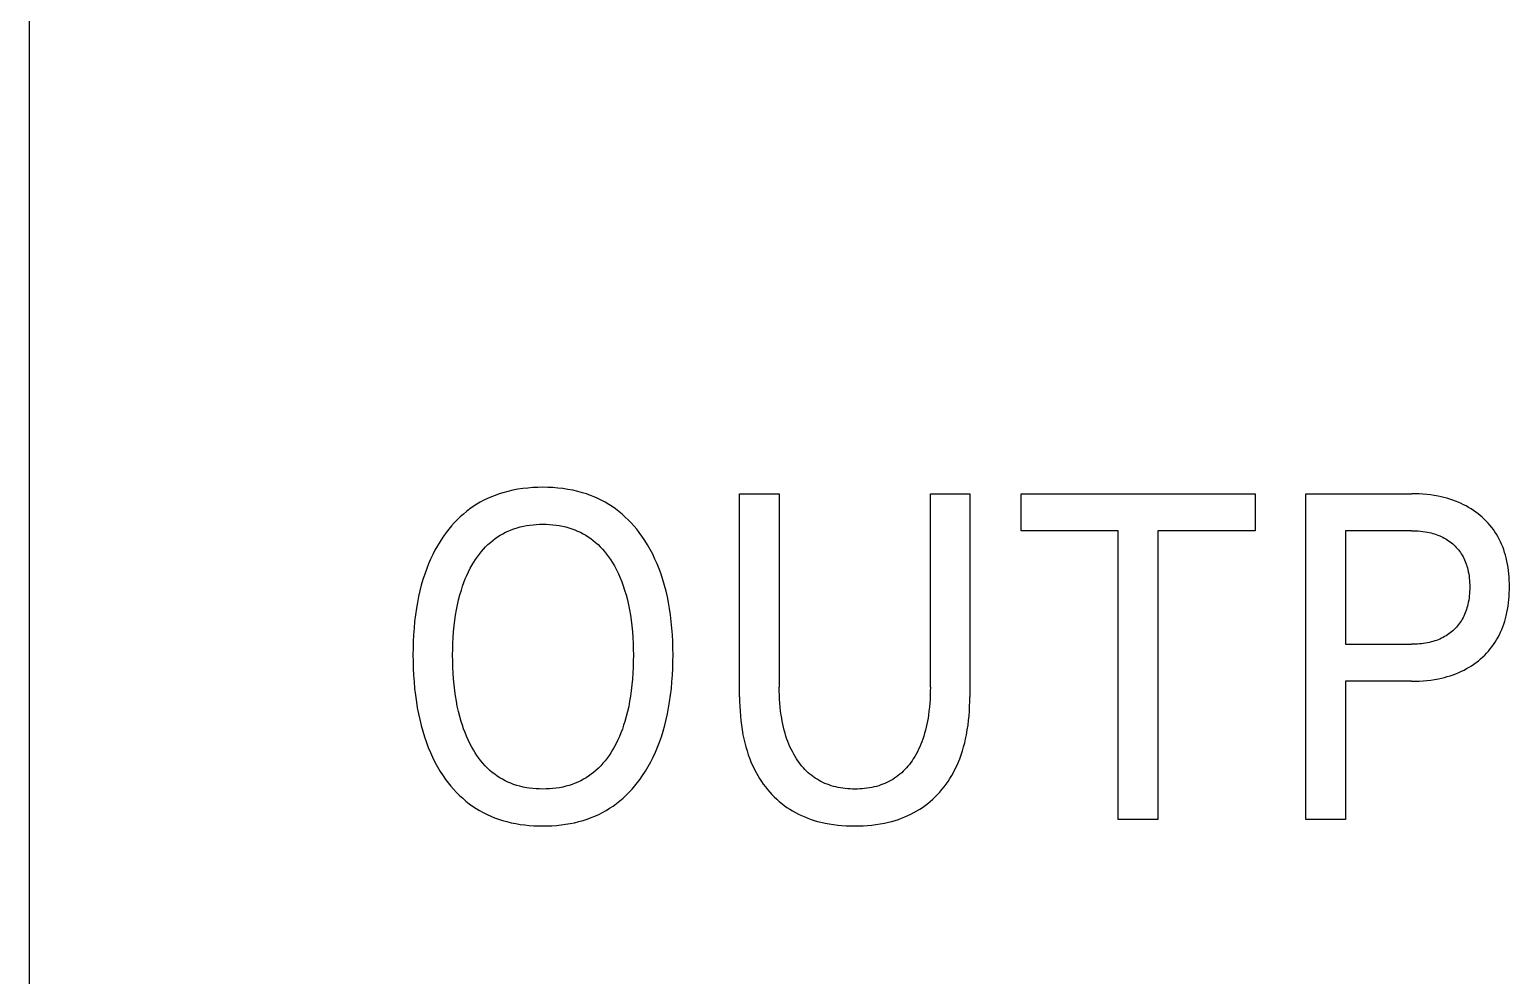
# Model space of a CAD drawing. Extents: x 0 to 420, y 0 to 297.
# Drawn here: x 143.39 to 151.11, y 178.79 to 183.73 of the extents above; entities that cross this region are included whole.
import ezdxf

# ---------------------------------------------------------------- set-up
doc = ezdxf.new("R2010")
doc.units = 0
doc.header["$LTSCALE"] = 23.1
doc.layers.add('10000_FRONT', color=7, linetype='CONTINUOUS')

msp = doc.modelspace()

# ---------------------------------------------------------------- linework, layer by layer
at = {"layer": '10000_FRONT', "color": 7, "linetype": 'CONTINUOUS'}
for p, q in [((143.3916, 155.6085), (143.3916, 243.6085)), ((145.9639, 181.3357), (145.9378, 181.3319)), ((145.9901, 181.3387), (145.9639, 181.3357)), ((146.0164, 181.3407), (145.9901, 181.3387)), ((146.0428, 181.3419), (146.0164, 181.3407)), ((146.0693, 181.3423), (146.0428, 181.3419)), ((146.0956, 181.3419), (146.0693, 181.3423)), ((146.1218, 181.3407), (146.0956, 181.3419)), ((146.148, 181.3386), (146.1218, 181.3407)), ((146.1741, 181.3357), (146.148, 181.3386)), ((146.2001, 181.3318), (146.1741, 181.3357)), ((145.7425, 181.2644), (145.724, 181.2536)), ((145.7614, 181.2745), (145.7425, 181.2644)), ((145.7807, 181.2839), (145.7614, 181.2745)), ((145.8003, 181.2925), (145.7807, 181.2839)), ((145.8202, 181.3005), (145.8003, 181.2925)), ((145.8404, 181.3077), (145.8202, 181.3005)), ((145.8608, 181.3141), (145.8404, 181.3077)), ((145.8862, 181.3211), (145.8608, 181.3141)), ((145.9119, 181.327), (145.8862, 181.3211)), ((145.9378, 181.3319), (145.9119, 181.327)), ((146.2258, 181.3269), (146.2001, 181.3318)), ((146.2514, 181.321), (146.2258, 181.3269)), ((146.2767, 181.314), (146.2514, 181.321)), ((146.2971, 181.3075), (146.2767, 181.314)), ((146.3172, 181.3003), (146.2971, 181.3075)), ((146.3371, 181.2923), (146.3172, 181.3003)), ((146.3566, 181.2836), (146.3371, 181.2923)), ((146.3759, 181.2741), (146.3566, 181.2836)), ((146.3947, 181.264), (146.3759, 181.2741)), ((146.4131, 181.2531), (146.3947, 181.264)), ((147.0954, 180.2495), (147.0954, 181.3085)), ((147.0954, 181.3085), (147.3024, 181.3085)), ((147.3024, 181.3085), (147.3024, 180.3001)), ((148.0905, 180.3001), (148.0905, 181.3085)), ((148.0905, 181.3085), (148.2964, 181.3085)), ((148.2964, 181.3085), (148.2964, 180.2495)), ((148.5634, 181.1158), (148.5634, 181.3085)), ((148.5634, 181.3085), (149.7847, 181.3085)), ((149.7847, 181.3085), (149.7847, 181.1158)), ((150.0496, 179.6085), (150.0496, 181.3085)), ((150.0496, 181.3085), (150.5997, 181.3085)), ((150.6197, 181.3083), (150.5997, 181.3085)), ((150.6397, 181.3076), (150.6197, 181.3083)), ((150.6597, 181.3064), (150.6397, 181.3076)), ((150.6797, 181.3046), (150.6597, 181.3064)), ((150.6996, 181.3023), (150.6797, 181.3046)), ((150.7195, 181.2995), (150.6996, 181.3023)), ((150.7392, 181.2959), (150.7195, 181.2995)), ((150.7546, 181.2927), (150.7392, 181.2959)), ((150.7699, 181.2891), (150.7546, 181.2927)), ((150.7851, 181.2851), (150.7699, 181.2891)), ((150.8002, 181.2806), (150.7851, 181.2851)), ((150.8152, 181.2757), (150.8002, 181.2806)), ((150.8299, 181.2703), (150.8152, 181.2757)), ((150.8445, 181.2645), (150.8299, 181.2703)), ((150.8589, 181.2582), (150.8445, 181.2645)), ((150.8723, 181.2518), (150.8589, 181.2582)), ((145.6381, 181.1881), (145.6224, 181.173)), ((145.6543, 181.2027), (145.6381, 181.1881)), ((145.6711, 181.2166), (145.6543, 181.2027)), ((145.6885, 181.2298), (145.6711, 181.2166)), ((145.706, 181.2421), (145.6885, 181.2298)), ((145.724, 181.2536), (145.706, 181.2421)), ((146.4311, 181.2416), (146.4131, 181.2531)), ((146.4486, 181.2293), (146.4311, 181.2416)), ((146.466, 181.216), (146.4486, 181.2293)), ((146.4828, 181.202), (146.466, 181.216)), ((146.4991, 181.1873), (146.4828, 181.202)), ((146.5148, 181.1721), (146.4991, 181.1873)), ((150.8854, 181.245), (150.8723, 181.2518)), ((150.8983, 181.2378), (150.8854, 181.245)), ((150.911, 181.2301), (150.8983, 181.2378)), ((150.9234, 181.222), (150.911, 181.2301)), ((150.9355, 181.2135), (150.9234, 181.222)), ((150.9474, 181.2046), (150.9355, 181.2135)), ((150.9589, 181.1953), (150.9474, 181.2046)), ((150.9698, 181.1858), (150.9589, 181.1953)), ((150.9803, 181.176), (150.9698, 181.1858)), ((145.5653, 181.1069), (145.5524, 181.0892)), ((145.5787, 181.1242), (145.5653, 181.1069)), ((145.5927, 181.1409), (145.5787, 181.1242)), ((145.6072, 181.1572), (145.5927, 181.1409)), ((145.6224, 181.173), (145.6072, 181.1572)), ((145.8603, 181.1003), (145.8744, 181.1076)), ((145.8744, 181.1076), (145.8887, 181.1143)), ((145.8887, 181.1143), (145.9033, 181.1204)), ((145.9033, 181.1204), (145.9182, 181.1259)), ((145.9182, 181.1259), (145.9344, 181.1311)), ((145.9344, 181.1311), (145.9508, 181.1357)), ((145.9508, 181.1357), (145.9674, 181.1395)), ((145.9674, 181.1395), (145.9842, 181.1426)), ((145.9842, 181.1426), (146.001, 181.1452)), ((146.001, 181.1452), (146.018, 181.1471)), ((146.018, 181.1471), (146.035, 181.1484)), ((146.035, 181.1484), (146.0521, 181.1492)), ((146.0521, 181.1492), (146.0693, 181.1495)), ((146.0693, 181.1495), (146.0864, 181.1492)), ((146.0864, 181.1492), (146.1036, 181.1485)), ((146.1036, 181.1485), (146.1207, 181.1471)), ((146.1207, 181.1471), (146.1378, 181.1452)), ((146.1378, 181.1452), (146.1547, 181.1427)), ((146.1547, 181.1427), (146.1715, 181.1395)), ((146.1715, 181.1395), (146.1882, 181.1357)), ((146.1882, 181.1357), (146.2046, 181.1312)), ((146.2046, 181.1312), (146.2209, 181.1259)), ((146.2209, 181.1259), (146.2358, 181.1204)), ((146.2358, 181.1204), (146.2505, 181.1143)), ((146.2505, 181.1143), (146.2649, 181.1076)), ((146.2649, 181.1076), (146.279, 181.1003)), ((146.53, 181.1563), (146.5148, 181.1721)), ((146.5446, 181.1399), (146.53, 181.1563)), ((146.5586, 181.1231), (146.5446, 181.1399)), ((146.5721, 181.1058), (146.5586, 181.1231)), ((146.585, 181.088), (146.5721, 181.1058)), ((149.0706, 181.1158), (148.5634, 181.1158)), ((149.0706, 179.6085), (149.0706, 181.1158)), ((149.2775, 181.1158), (149.2775, 179.6085)), ((149.7847, 181.1158), (149.2775, 181.1158)), ((150.2565, 181.1158), (150.2565, 180.523)), ((150.5997, 181.1158), (150.2565, 181.1158)), ((150.5997, 181.1158), (150.6118, 181.1156)), ((150.6118, 181.1156), (150.6239, 181.1152)), ((150.6239, 181.1152), (150.636, 181.1145)), ((150.636, 181.1145), (150.6481, 181.1134)), ((150.6481, 181.1134), (150.6602, 181.112)), ((150.6602, 181.112), (150.6722, 181.1103)), ((150.6722, 181.1103), (150.6842, 181.1081)), ((150.6842, 181.1081), (150.6934, 181.1062)), ((150.6934, 181.1062), (150.7026, 181.104)), ((150.7026, 181.104), (150.7117, 181.1016)), ((150.9905, 181.1658), (150.9803, 181.176)), ((151.0004, 181.1553), (150.9905, 181.1658)), ((151.0098, 181.1444), (151.0004, 181.1553)), ((151.0189, 181.1333), (151.0098, 181.1444)), ((151.0275, 181.1217), (151.0189, 181.1333)), ((151.0357, 181.1099), (151.0275, 181.1217)), ((151.0435, 181.0978), (151.0357, 181.1099)), ((145.5192, 181.0373), (145.5064, 181.0143)), ((145.5328, 181.0598), (145.5192, 181.0373)), ((145.5473, 181.0818), (145.5328, 181.0598)), ((145.5524, 181.0892), (145.5473, 181.0818)), ((145.7592, 181.0198), (145.7707, 181.0321)), ((145.7707, 181.0321), (145.7827, 181.0439)), ((145.7827, 181.0439), (145.7952, 181.0552)), ((145.7952, 181.0552), (145.8074, 181.0653)), ((145.8074, 181.0653), (145.8201, 181.0749)), ((145.8201, 181.0749), (145.8331, 181.0839)), ((145.8331, 181.0839), (145.8465, 181.0924)), ((145.8465, 181.0924), (145.8603, 181.1003)), ((146.279, 181.1003), (146.2928, 181.0924)), ((146.2928, 181.0924), (146.3062, 181.0839)), ((146.3062, 181.0839), (146.3193, 181.0749)), ((146.3193, 181.0749), (146.332, 181.0653)), ((146.332, 181.0653), (146.3442, 181.0552)), ((146.3442, 181.0552), (146.3568, 181.044)), ((146.3568, 181.044), (146.3688, 181.0321)), ((146.3688, 181.0321), (146.3803, 181.0198)), ((146.6006, 181.0651), (146.585, 181.088)), ((146.6153, 181.0415), (146.6006, 181.0651)), ((146.629, 181.0175), (146.6153, 181.0415)), ((150.7117, 181.1016), (150.7208, 181.0989)), ((150.7208, 181.0989), (150.7297, 181.0959)), ((150.7297, 181.0959), (150.7386, 181.0926)), ((150.7386, 181.0926), (150.7474, 181.0891)), ((150.7474, 181.0891), (150.756, 181.0852)), ((150.756, 181.0852), (150.7639, 181.0814)), ((150.7639, 181.0814), (150.7717, 181.0772)), ((150.7717, 181.0772), (150.7794, 181.0729)), ((150.7794, 181.0729), (150.7869, 181.0682)), ((150.7869, 181.0682), (150.7943, 181.0633)), ((150.7943, 181.0633), (150.8014, 181.0582)), ((150.8014, 181.0582), (150.8084, 181.0527)), ((150.8084, 181.0527), (150.8152, 181.0471)), ((150.8152, 181.0471), (150.8216, 181.0413)), ((150.8216, 181.0413), (150.8278, 181.0353)), ((150.8278, 181.0353), (150.8338, 181.0291)), ((150.8338, 181.0291), (150.8395, 181.0227)), ((151.051, 181.085), (151.0435, 181.0978)), ((151.0581, 181.0718), (151.051, 181.085)), ((151.0647, 181.0585), (151.0581, 181.0718)), ((151.0707, 181.0448), (151.0647, 181.0585)), ((151.0764, 181.031), (151.0707, 181.0448)), ((151.0815, 181.017), (151.0764, 181.031)), ((145.4832, 180.9671), (145.4727, 180.943)), ((145.4944, 180.9909), (145.4832, 180.9671)), ((145.5064, 181.0143), (145.4944, 180.9909)), ((145.7004, 180.9374), (145.709, 180.952)), ((145.709, 180.952), (145.7181, 180.9662)), ((145.7181, 180.9662), (145.7277, 180.9802)), ((145.7277, 180.9802), (145.7377, 180.9938)), ((145.7377, 180.9938), (145.7482, 181.007)), ((145.7482, 181.007), (145.7592, 181.0198)), ((146.3803, 181.0198), (146.3913, 181.007)), ((146.3913, 181.007), (146.4018, 180.9938)), ((146.4018, 180.9938), (146.4119, 180.9802)), ((146.4119, 180.9802), (146.4214, 180.9662)), ((146.4214, 180.9662), (146.4306, 180.952)), ((146.4306, 180.952), (146.4392, 180.9374)), ((146.642, 180.9929), (146.629, 181.0175)), ((146.654, 180.968), (146.642, 180.9929)), ((146.6652, 180.9426), (146.654, 180.968)), ((150.8395, 181.0227), (150.8451, 181.0161)), ((150.8451, 181.0161), (150.8503, 181.0093)), ((150.8503, 181.0093), (150.8554, 181.0023)), ((150.8554, 181.0023), (150.8601, 180.9951)), ((150.8601, 180.9951), (150.8647, 180.9878)), ((150.8647, 180.9878), (150.8691, 180.9799)), ((150.8691, 180.9799), (150.8732, 180.9719)), ((150.8732, 180.9719), (150.877, 180.9638)), ((150.877, 180.9638), (150.8806, 180.9555)), ((150.8806, 180.9555), (150.8839, 180.9471)), ((151.0862, 181.0028), (151.0815, 181.017)), ((151.0904, 180.9885), (151.0862, 181.0028)), ((151.0942, 180.9741), (151.0904, 180.9885)), ((151.098, 180.9577), (151.0942, 180.9741)), ((151.1013, 180.9413), (151.098, 180.9577)), ((145.4527, 180.8898), (145.4433, 180.8607)), ((145.4631, 180.9186), (145.4527, 180.8898)), ((145.4727, 180.943), (145.4631, 180.9186)), ((145.6646, 180.864), (145.6726, 180.8828)), ((145.6726, 180.8828), (145.6813, 180.9013)), ((145.6813, 180.9013), (145.6905, 180.9195)), ((145.6905, 180.9195), (145.7004, 180.9374)), ((146.4392, 180.9374), (146.4424, 180.9317)), ((146.4424, 180.9317), (146.4532, 180.9116)), ((146.4532, 180.9116), (146.4631, 180.8912)), ((146.4631, 180.8912), (146.4724, 180.8704)), ((146.4724, 180.8704), (146.4808, 180.8493)), ((146.6756, 180.917), (146.6652, 180.9426)), ((146.6861, 180.8883), (146.6756, 180.917)), ((146.6956, 180.8593), (146.6861, 180.8883)), ((150.8839, 180.9471), (150.8869, 180.9386)), ((150.8869, 180.9386), (150.8896, 180.9301)), ((150.8896, 180.9301), (150.8921, 180.9214)), ((150.8921, 180.9214), (150.8943, 180.9127)), ((150.8943, 180.9127), (150.8968, 180.9015)), ((150.8968, 180.9015), (150.8989, 180.8902)), ((150.8989, 180.8902), (150.9006, 180.8789)), ((150.9006, 180.8789), (150.9019, 180.8675)), ((151.104, 180.9247), (151.1013, 180.9413)), ((151.1063, 180.9081), (151.104, 180.9247)), ((151.1081, 180.8914), (151.1063, 180.9081)), ((151.1094, 180.8746), (151.1081, 180.8914)), ((151.1104, 180.8578), (151.1094, 180.8746)), ((145.4273, 180.8017), (145.4205, 180.7719)), ((145.4349, 180.8313), (145.4273, 180.8017)), ((145.4433, 180.8607), (145.4349, 180.8313)), ((145.6362, 180.7807), (145.6438, 180.8064)), ((145.6438, 180.8064), (145.6502, 180.8258)), ((145.6502, 180.8258), (145.6571, 180.845)), ((145.6571, 180.845), (145.6646, 180.864)), ((146.4808, 180.8493), (146.4886, 180.828)), ((146.4886, 180.828), (146.4958, 180.8064)), ((146.4958, 180.8064), (146.5034, 180.7807)), ((146.7041, 180.8299), (146.6956, 180.8593)), ((146.7118, 180.8004), (146.7041, 180.8299)), ((146.7186, 180.7706), (146.7118, 180.8004)), ((150.9019, 180.8675), (150.9029, 180.8561)), ((150.9029, 180.8561), (150.9037, 180.8447)), ((150.9037, 180.7987), (150.903, 180.7871)), ((150.9037, 180.8447), (150.9041, 180.8332)), ((150.9041, 180.8102), (150.9037, 180.7987)), ((150.9041, 180.8332), (150.9042, 180.8218)), ((150.9042, 180.8218), (150.9041, 180.8102)), ((151.111, 180.841), (151.1104, 180.8578)), ((151.1105, 180.7901), (151.111, 180.8071)), ((151.1112, 180.8242), (151.111, 180.841)), ((151.111, 180.8071), (151.1112, 180.8242)), ((145.4146, 180.7419), (145.4094, 180.7117)), ((145.4205, 180.7719), (145.4146, 180.7419)), ((145.6182, 180.7023), (145.6234, 180.7286)), ((145.6234, 180.7286), (145.6294, 180.7548)), ((145.6294, 180.7548), (145.6362, 180.7807)), ((146.5034, 180.7807), (146.5102, 180.7548)), ((146.5102, 180.7548), (146.5162, 180.7286)), ((146.5162, 180.7286), (146.5214, 180.7023)), ((146.7247, 180.7406), (146.7186, 180.7706)), ((146.7299, 180.7105), (146.7247, 180.7406)), ((150.8922, 180.7213), (150.8898, 180.7125)), ((150.8944, 180.7301), (150.8922, 180.7213)), ((150.8969, 180.7414), (150.8944, 180.7301)), ((150.8989, 180.7527), (150.8969, 180.7414)), ((150.9006, 180.7641), (150.8989, 180.7527)), ((150.902, 180.7756), (150.9006, 180.7641)), ((150.903, 180.7871), (150.902, 180.7756)), ((151.1014, 180.7054), (151.1042, 180.7222)), ((151.1042, 180.7222), (151.1064, 180.7391)), ((151.1064, 180.7391), (151.1082, 180.756)), ((151.1082, 180.756), (151.1095, 180.773)), ((151.1095, 180.773), (151.1105, 180.7901)), ((145.4003, 180.6427), (145.3971, 180.608)), ((145.4044, 180.6773), (145.4003, 180.6427)), ((145.4094, 180.7117), (145.4044, 180.6773)), ((145.6062, 180.619), (145.6098, 180.6494)), ((145.6098, 180.6494), (145.6137, 180.6759)), ((145.6137, 180.6759), (145.6182, 180.7023)), ((146.5214, 180.7023), (146.5259, 180.6759)), ((146.5259, 180.6759), (146.5297, 180.6494)), ((146.5297, 180.6494), (146.5334, 180.619)), ((146.735, 180.6762), (146.7299, 180.7105)), ((146.7391, 180.6418), (146.735, 180.6762)), ((146.7424, 180.6073), (146.7391, 180.6418)), ((150.856, 180.6395), (150.851, 180.6325)), ((150.8607, 180.6468), (150.856, 180.6395)), ((150.8651, 180.6542), (150.8607, 180.6468)), ((150.8695, 180.6621), (150.8651, 180.6542)), ((150.8736, 180.6702), (150.8695, 180.6621)), ((150.8774, 180.6784), (150.8736, 180.6702)), ((150.8809, 180.6868), (150.8774, 180.6784)), ((150.8841, 180.6953), (150.8809, 180.6868)), ((150.8871, 180.7039), (150.8841, 180.6953)), ((150.8898, 180.7125), (150.8871, 180.7039)), ((151.0819, 180.6285), (151.0866, 180.6429)), ((151.0866, 180.6429), (151.0907, 180.6574)), ((151.0907, 180.6574), (151.0945, 180.672)), ((151.0945, 180.672), (151.0982, 180.6886)), ((151.0982, 180.6886), (151.1014, 180.7054)), ((145.3946, 180.5732), (145.3929, 180.5384)), ((145.3971, 180.608), (145.3946, 180.5732)), ((145.6012, 180.558), (145.6033, 180.5885)), ((145.6033, 180.5885), (145.6062, 180.619)), ((146.5334, 180.619), (146.5363, 180.5885)), ((146.5363, 180.5885), (146.5384, 180.558)), ((146.7449, 180.5727), (146.7424, 180.6073)), ((146.7466, 180.5381), (146.7449, 180.5727)), ((150.7728, 180.5629), (150.7649, 180.5586)), ((150.7805, 180.5674), (150.7728, 180.5629)), ((150.788, 180.5722), (150.7805, 180.5674)), ((150.7954, 180.5773), (150.788, 180.5722)), ((150.8025, 180.5826), (150.7954, 180.5773)), ((150.8095, 180.5882), (150.8025, 180.5826)), ((150.8163, 180.5941), (150.8095, 180.5882)), ((150.8226, 180.5999), (150.8163, 180.5941)), ((150.8288, 180.606), (150.8226, 180.5999)), ((150.8347, 180.6123), (150.8288, 180.606)), ((150.8403, 180.6189), (150.8347, 180.6123)), ((150.8458, 180.6256), (150.8403, 180.6189)), ((150.851, 180.6325), (150.8458, 180.6256)), ((151.0519, 180.5594), (151.0589, 180.5727)), ((151.0589, 180.5727), (151.0653, 180.5864)), ((151.0653, 180.5864), (151.0713, 180.6002)), ((151.0713, 180.6002), (151.0769, 180.6143)), ((151.0769, 180.6143), (151.0819, 180.6285)), ((145.3919, 180.5036), (145.3916, 180.4688)), ((145.3929, 180.5384), (145.3919, 180.5036)), ((145.5985, 180.4664), (145.5988, 180.4969)), ((145.5988, 180.4969), (145.5997, 180.5275)), ((145.5997, 180.5275), (145.6012, 180.558)), ((146.5384, 180.558), (146.5399, 180.5275)), ((146.5399, 180.5275), (146.5408, 180.4969)), ((146.5408, 180.4969), (146.5411, 180.4664)), ((146.7477, 180.5034), (146.7466, 180.5381)), ((146.748, 180.4688), (146.7477, 180.5034)), ((150.2565, 180.523), (150.5997, 180.523)), ((150.6104, 180.5231), (150.5997, 180.523)), ((150.621, 180.5234), (150.6104, 180.5231)), ((150.6317, 180.524), (150.621, 180.5234)), ((150.6424, 180.5248), (150.6317, 180.524)), ((150.653, 180.5259), (150.6424, 180.5248)), ((150.6637, 180.5273), (150.653, 180.5259)), ((150.6742, 180.5289), (150.6637, 180.5273)), ((150.6847, 180.5309), (150.6742, 180.5289)), ((150.6941, 180.5329), (150.6847, 180.5309)), ((150.7033, 180.5351), (150.6941, 180.5329)), ((150.7125, 180.5377), (150.7033, 180.5351)), ((150.7216, 180.5405), (150.7125, 180.5377)), ((150.7306, 180.5436), (150.7216, 180.5405)), ((150.7395, 180.5469), (150.7306, 180.5436)), ((150.7483, 180.5506), (150.7395, 180.5469)), ((150.7569, 180.5546), (150.7483, 180.5506)), ((150.7649, 180.5586), (150.7569, 180.5546)), ((150.9923, 180.4772), (151.002, 180.4879)), ((151.002, 180.4879), (151.0113, 180.499)), ((151.0113, 180.499), (151.0202, 180.5103)), ((151.0202, 180.5103), (151.0288, 180.522)), ((151.0288, 180.522), (151.0368, 180.534)), ((151.0368, 180.534), (151.0444, 180.5463)), ((151.0444, 180.5463), (151.0519, 180.5594)), ((145.3916, 180.4688), (145.3919, 180.4333)), ((145.3919, 180.4333), (145.3928, 180.3979)), ((145.5988, 180.4353), (145.5985, 180.4664)), ((145.5996, 180.4042), (145.5988, 180.4353)), ((146.5408, 180.4352), (146.54, 180.404)), ((146.5411, 180.4664), (146.5408, 180.4352)), ((146.7468, 180.398), (146.7477, 180.4334)), ((146.7477, 180.4334), (146.748, 180.4688)), ((150.9007, 180.4033), (150.9134, 180.4112)), ((150.9134, 180.4112), (150.9257, 180.4195)), ((150.9257, 180.4195), (150.9378, 180.4283)), ((150.9378, 180.4283), (150.9496, 180.4375)), ((150.9496, 180.4375), (150.961, 180.4471)), ((150.961, 180.4471), (150.9718, 180.4567)), ((150.9718, 180.4567), (150.9822, 180.4668)), ((150.9822, 180.4668), (150.9923, 180.4772)), ((145.3928, 180.3979), (145.3945, 180.3626)), ((145.3945, 180.3626), (145.3969, 180.3273)), ((145.6011, 180.3731), (145.5996, 180.4042)), ((145.6032, 180.3421), (145.6011, 180.3731)), ((145.606, 180.3112), (145.6032, 180.3421)), ((146.5364, 180.3418), (146.5336, 180.3107)), ((146.5385, 180.3729), (146.5364, 180.3418)), ((146.54, 180.404), (146.5385, 180.3729)), ((146.7427, 180.3273), (146.7451, 180.3626)), ((146.7451, 180.3626), (146.7468, 180.398)), ((150.2565, 180.3302), (150.2565, 179.6085)), ((150.5997, 180.3302), (150.2565, 180.3302)), ((150.5997, 180.3302), (150.6199, 180.3304)), ((150.6199, 180.3304), (150.6402, 180.3312)), ((150.6402, 180.3312), (150.6605, 180.3324)), ((150.6605, 180.3324), (150.6807, 180.3342)), ((150.6807, 180.3342), (150.7008, 180.3366)), ((150.7008, 180.3366), (150.7209, 180.3396)), ((150.7209, 180.3396), (150.7409, 180.3432)), ((150.7409, 180.3432), (150.7564, 180.3465)), ((150.7564, 180.3465), (150.7718, 180.3502)), ((150.7718, 180.3502), (150.7871, 180.3544)), ((150.7871, 180.3544), (150.8023, 180.359)), ((150.8023, 180.359), (150.8174, 180.3641)), ((150.8174, 180.3641), (150.8322, 180.3696)), ((150.8322, 180.3696), (150.8469, 180.3756)), ((150.8469, 180.3756), (150.8613, 180.3822)), ((150.8613, 180.3822), (150.8747, 180.3888)), ((150.8747, 180.3888), (150.8878, 180.3958)), ((150.8878, 180.3958), (150.9007, 180.4033)), ((145.3969, 180.3273), (145.4001, 180.292)), ((145.4001, 180.292), (145.4042, 180.2568)), ((145.4042, 180.2568), (145.4091, 180.2218)), ((145.6096, 180.2803), (145.606, 180.3112)), ((145.6134, 180.2533), (145.6096, 180.2803)), ((145.6178, 180.2264), (145.6134, 180.2533)), ((146.5262, 180.2528), (146.5218, 180.2259)), ((146.53, 180.2797), (146.5262, 180.2528)), ((146.5336, 180.3107), (146.53, 180.2797)), ((146.7304, 180.2219), (146.7353, 180.257)), ((146.7353, 180.257), (146.7394, 180.2921)), ((146.7394, 180.2921), (146.7427, 180.3273)), ((147.3026, 180.2791), (147.3024, 180.3001)), ((147.3031, 180.2581), (147.3026, 180.2791)), ((147.3041, 180.2371), (147.3031, 180.2581)), ((148.0898, 180.258), (148.0889, 180.2369)), ((148.0903, 180.279), (148.0898, 180.258)), ((148.0905, 180.3001), (148.0903, 180.279)), ((145.4091, 180.2218), (145.4142, 180.1911)), ((145.4142, 180.1911), (145.42, 180.1606)), ((145.6229, 180.1996), (145.6178, 180.2264)), ((145.6288, 180.173), (145.6229, 180.1996)), ((146.5167, 180.1991), (146.5108, 180.1725)), ((146.5218, 180.2259), (146.5167, 180.1991)), ((146.7194, 180.1608), (146.7253, 180.1913)), ((146.7253, 180.1913), (146.7304, 180.2219)), ((147.0954, 180.2495), (147.0957, 180.2246)), ((147.0957, 180.2246), (147.0964, 180.1997)), ((147.0964, 180.1997), (147.0977, 180.1748)), ((147.3055, 180.2162), (147.3041, 180.2371)), ((147.3073, 180.1952), (147.3055, 180.2162)), ((147.3096, 180.1743), (147.3073, 180.1952)), ((148.0857, 180.1948), (148.0834, 180.1739)), ((148.0875, 180.2159), (148.0857, 180.1948)), ((148.0889, 180.2369), (148.0875, 180.2159)), ((148.2942, 180.1748), (148.2954, 180.1997)), ((148.2954, 180.1997), (148.2962, 180.2246)), ((148.2962, 180.2246), (148.2964, 180.2495)), ((145.42, 180.1606), (145.4266, 180.1302)), ((145.4266, 180.1302), (145.434, 180.1)), ((145.434, 180.1), (145.4423, 180.07)), ((145.6354, 180.1466), (145.6288, 180.173)), ((145.6428, 180.1204), (145.6354, 180.1466)), ((145.6491, 180.1007), (145.6428, 180.1204)), ((145.6558, 180.0812), (145.6491, 180.1007)), ((146.4905, 180.1003), (146.4838, 180.0808)), ((146.4967, 180.1199), (146.4905, 180.1003)), ((146.5042, 180.1461), (146.4967, 180.1199)), ((146.5108, 180.1725), (146.5042, 180.1461)), ((146.697, 180.0704), (146.7053, 180.1003)), ((146.7053, 180.1003), (146.7128, 180.1304)), ((146.7128, 180.1304), (146.7194, 180.1608)), ((147.0977, 180.1748), (147.0995, 180.1499)), ((147.0995, 180.1499), (147.1019, 180.1251)), ((147.1019, 180.1251), (147.1049, 180.1004)), ((147.1049, 180.1004), (147.1085, 180.0757)), ((147.3124, 180.1535), (147.3096, 180.1743)), ((147.3149, 180.1376), (147.3124, 180.1535)), ((147.3177, 180.1218), (147.3149, 180.1376)), ((147.3209, 180.106), (147.3177, 180.1218)), ((147.3244, 180.0903), (147.3209, 180.106)), ((148.0723, 180.1055), (148.0688, 180.0898)), ((148.0754, 180.1212), (148.0723, 180.1055)), ((148.0782, 180.1371), (148.0754, 180.1212)), ((148.0806, 180.153), (148.0782, 180.1371)), ((148.0834, 180.1739), (148.0806, 180.153)), ((148.2833, 180.0757), (148.287, 180.1004)), ((148.287, 180.1004), (148.29, 180.1251)), ((148.29, 180.1251), (148.2924, 180.1499)), ((148.2924, 180.1499), (148.2942, 180.1748)), ((145.4423, 180.07), (145.4515, 180.0403)), ((145.4515, 180.0403), (145.4616, 180.0109)), ((145.6631, 180.0618), (145.6558, 180.0812)), ((145.671, 180.0427), (145.6631, 180.0618)), ((145.6795, 180.0238), (145.671, 180.0427)), ((145.6885, 180.0052), (145.6795, 180.0238)), ((146.4601, 180.0236), (146.4511, 180.0051)), ((146.4686, 180.0424), (146.4601, 180.0236)), ((146.4765, 180.0615), (146.4686, 180.0424)), ((146.4838, 180.0808), (146.4765, 180.0615)), ((146.6775, 180.0115), (146.6877, 180.0408)), ((146.6877, 180.0408), (146.697, 180.0704)), ((147.1085, 180.0757), (147.1129, 180.0512)), ((147.1129, 180.0512), (147.1173, 180.0298)), ((147.1173, 180.0298), (147.1222, 180.0085)), ((147.3283, 180.0747), (147.3244, 180.0903)), ((147.3326, 180.0592), (147.3283, 180.0747)), ((147.3373, 180.0438), (147.3326, 180.0592)), ((147.3424, 180.0286), (147.3373, 180.0438)), ((147.3474, 180.0151), (147.3424, 180.0286)), ((148.051, 180.0281), (148.0461, 180.0147)), ((148.056, 180.0433), (148.051, 180.0281)), ((148.0607, 180.0587), (148.056, 180.0433)), ((148.0649, 180.0742), (148.0607, 180.0587)), ((148.0688, 180.0898), (148.0649, 180.0742)), ((148.2696, 180.0085), (148.2746, 180.0298)), ((148.2746, 180.0298), (148.2789, 180.0512)), ((148.2789, 180.0512), (148.2833, 180.0757)), ((145.4616, 180.0109), (145.4716, 179.9848)), ((145.4716, 179.9848), (145.4823, 179.959)), ((145.4823, 179.959), (145.4939, 179.9335)), ((145.6982, 179.9868), (145.6885, 180.0052)), ((145.7068, 179.9719), (145.6982, 179.9868)), ((145.7158, 179.9572), (145.7068, 179.9719)), ((145.7253, 179.9428), (145.7158, 179.9572)), ((146.4237, 179.9572), (146.4141, 179.9428)), ((146.4327, 179.9719), (146.4237, 179.9572)), ((146.4413, 179.9868), (146.4327, 179.9719)), ((146.4511, 180.0051), (146.4413, 179.9868)), ((146.6449, 179.9343), (146.6566, 179.9597)), ((146.6566, 179.9597), (146.6675, 179.9854)), ((146.6675, 179.9854), (146.6775, 180.0115)), ((147.1222, 180.0085), (147.1278, 179.9874)), ((147.1278, 179.9874), (147.134, 179.9665)), ((147.134, 179.9665), (147.1408, 179.9457)), ((147.1408, 179.9457), (147.1482, 179.9253)), ((147.3527, 180.0018), (147.3474, 180.0151)), ((147.3583, 179.9886), (147.3527, 180.0018)), ((147.3644, 179.9755), (147.3583, 179.9886)), ((147.3708, 179.9627), (147.3644, 179.9755)), ((147.3776, 179.95), (147.3708, 179.9627)), ((147.3848, 179.9376), (147.3776, 179.95)), ((148.0162, 179.9499), (148.0091, 179.9375)), ((148.023, 179.9625), (148.0162, 179.9499)), ((148.0293, 179.9753), (148.023, 179.9625)), ((148.0353, 179.9883), (148.0293, 179.9753)), ((148.0409, 180.0014), (148.0353, 179.9883)), ((148.0461, 180.0147), (148.0409, 180.0014)), ((148.2436, 179.9253), (148.2511, 179.9457)), ((148.2511, 179.9457), (148.2579, 179.9665)), ((148.2579, 179.9665), (148.264, 179.9874)), ((148.264, 179.9874), (148.2696, 180.0085)), ((145.4939, 179.9335), (145.5064, 179.9084)), ((145.5064, 179.9084), (145.5197, 179.8839)), ((145.5197, 179.8839), (145.534, 179.8598)), ((145.7353, 179.9287), (145.7253, 179.9428)), ((145.7457, 179.915), (145.7353, 179.9287)), ((145.7567, 179.9018), (145.7457, 179.915)), ((145.7682, 179.889), (145.7567, 179.9018)), ((145.7803, 179.8767), (145.7682, 179.889)), ((145.7928, 179.865), (145.7803, 179.8767)), ((146.3588, 179.8767), (146.3461, 179.865)), ((146.3709, 179.889), (146.3588, 179.8767)), ((146.3825, 179.9018), (146.3709, 179.889)), ((146.3935, 179.915), (146.3825, 179.9018)), ((146.4041, 179.9287), (146.3935, 179.915)), ((146.4141, 179.9428), (146.4041, 179.9287)), ((146.6046, 179.8609), (146.6189, 179.8849)), ((146.6189, 179.8849), (146.6323, 179.9094)), ((146.6323, 179.9094), (146.6449, 179.9343)), ((147.1482, 179.9253), (147.1564, 179.905)), ((147.1564, 179.905), (147.1653, 179.8851)), ((147.1653, 179.8851), (147.173, 179.8691)), ((147.173, 179.8691), (147.1813, 179.8533)), ((147.3925, 179.9254), (147.3848, 179.9376)), ((147.3991, 179.9155), (147.3925, 179.9254)), ((147.406, 179.9059), (147.3991, 179.9155)), ((147.4132, 179.8964), (147.406, 179.9059)), ((147.4206, 179.8872), (147.4132, 179.8964)), ((147.4284, 179.8782), (147.4206, 179.8872)), ((147.4364, 179.8695), (147.4284, 179.8782)), ((147.4448, 179.8611), (147.4364, 179.8695)), ((147.9578, 179.8695), (147.9495, 179.8611)), ((147.9658, 179.8782), (147.9578, 179.8695)), ((147.9736, 179.8872), (147.9658, 179.8782)), ((147.981, 179.8964), (147.9736, 179.8872)), ((147.9881, 179.9059), (147.981, 179.8964)), ((147.995, 179.9155), (147.9881, 179.9059)), ((148.0015, 179.9254), (147.995, 179.9155)), ((148.0091, 179.9375), (148.0015, 179.9254)), ((148.2106, 179.8533), (148.2188, 179.8691)), ((148.2188, 179.8691), (148.2266, 179.8851)), ((148.2266, 179.8851), (148.2354, 179.905)), ((148.2354, 179.905), (148.2436, 179.9253)), ((145.534, 179.8598), (145.5492, 179.8362)), ((145.5492, 179.8362), (145.5619, 179.818)), ((145.5619, 179.818), (145.5752, 179.8002)), ((145.5752, 179.8002), (145.5892, 179.7829)), ((145.8051, 179.8546), (145.7928, 179.865)), ((145.8177, 179.8448), (145.8051, 179.8546)), ((145.8308, 179.8354), (145.8177, 179.8448)), ((145.8443, 179.8267), (145.8308, 179.8354)), ((145.8581, 179.8185), (145.8443, 179.8267)), ((145.8723, 179.8109), (145.8581, 179.8185)), ((145.8868, 179.804), (145.8723, 179.8109)), ((145.9015, 179.7976), (145.8868, 179.804)), ((145.9165, 179.7919), (145.9015, 179.7976)), ((145.9329, 179.7865), (145.9165, 179.7919)), ((146.2221, 179.7919), (146.2057, 179.7865)), ((146.2371, 179.7976), (146.2221, 179.7919)), ((146.2519, 179.804), (146.2371, 179.7976)), ((146.2664, 179.8109), (146.2519, 179.804)), ((146.2806, 179.8185), (146.2664, 179.8109)), ((146.2945, 179.8267), (146.2806, 179.8185)), ((146.308, 179.8355), (146.2945, 179.8267)), ((146.3212, 179.8448), (146.308, 179.8355)), ((146.3339, 179.8546), (146.3212, 179.8448)), ((146.3461, 179.865), (146.3339, 179.8546)), ((146.5491, 179.7839), (146.5631, 179.8013)), ((146.5631, 179.8013), (146.5765, 179.8192)), ((146.5765, 179.8192), (146.5893, 179.8374)), ((146.5893, 179.8374), (146.6046, 179.8609)), ((147.1813, 179.8533), (147.19, 179.8378)), ((147.19, 179.8378), (147.1992, 179.8225)), ((147.1992, 179.8225), (147.2089, 179.8076)), ((147.2089, 179.8076), (147.2191, 179.793)), ((147.2191, 179.793), (147.2298, 179.7787)), ((147.4534, 179.8529), (147.4448, 179.8611)), ((147.4624, 179.8452), (147.4534, 179.8529)), ((147.4716, 179.8377), (147.4624, 179.8452)), ((147.4808, 179.8308), (147.4716, 179.8377)), ((147.4902, 179.8243), (147.4808, 179.8308)), ((147.4999, 179.8182), (147.4902, 179.8243)), ((147.5099, 179.8124), (147.4999, 179.8182)), ((147.52, 179.8069), (147.5099, 179.8124)), ((147.5303, 179.8018), (147.52, 179.8069)), ((147.5408, 179.7971), (147.5303, 179.8018)), ((147.5514, 179.7927), (147.5408, 179.7971)), ((147.5622, 179.7887), (147.5514, 179.7927)), ((147.8431, 179.7927), (147.8323, 179.7887)), ((147.8537, 179.7971), (147.8431, 179.7927)), ((147.8642, 179.8018), (147.8537, 179.7971)), ((147.8745, 179.8069), (147.8642, 179.8018)), ((147.8846, 179.8123), (147.8745, 179.8069)), ((147.8946, 179.8181), (147.8846, 179.8123)), ((147.9042, 179.8243), (147.8946, 179.8181)), ((147.9137, 179.8308), (147.9042, 179.8243)), ((147.9229, 179.8377), (147.9137, 179.8308)), ((147.9321, 179.8451), (147.9229, 179.8377)), ((147.941, 179.8529), (147.9321, 179.8451)), ((147.9495, 179.8611), (147.941, 179.8529)), ((148.1621, 179.7787), (148.1727, 179.793)), ((148.1727, 179.793), (148.1829, 179.8076)), ((148.1829, 179.8076), (148.1926, 179.8225)), ((148.1926, 179.8225), (148.2018, 179.8378)), ((148.2018, 179.8378), (148.2106, 179.8533)), ((145.5892, 179.7829), (145.6037, 179.7661)), ((145.6037, 179.7661), (145.6188, 179.7498)), ((145.6188, 179.7498), (145.6345, 179.7341)), ((145.6345, 179.7341), (145.6508, 179.7191)), ((145.6508, 179.7191), (145.6677, 179.7047)), ((145.9495, 179.7819), (145.9329, 179.7865)), ((145.9662, 179.7779), (145.9495, 179.7819)), ((145.9832, 179.7746), (145.9662, 179.7779)), ((146.0002, 179.772), (145.9832, 179.7746)), ((146.0174, 179.77), (146.0002, 179.772)), ((146.0346, 179.7686), (146.0174, 179.77)), ((146.0519, 179.7678), (146.0346, 179.7686)), ((146.0693, 179.7676), (146.0519, 179.7678)), ((146.0866, 179.7678), (146.0693, 179.7676)), ((146.1039, 179.7686), (146.0866, 179.7678)), ((146.1212, 179.77), (146.1039, 179.7686)), ((146.1384, 179.772), (146.1212, 179.77)), ((146.1554, 179.7746), (146.1384, 179.772)), ((146.1724, 179.7779), (146.1554, 179.7746)), ((146.1891, 179.7819), (146.1724, 179.7779)), ((146.2057, 179.7865), (146.1891, 179.7819)), ((146.4704, 179.7053), (146.4873, 179.7198)), ((146.4873, 179.7198), (146.5037, 179.7349)), ((146.5037, 179.7349), (146.5194, 179.7507)), ((146.5194, 179.7507), (146.5346, 179.767)), ((146.5346, 179.767), (146.5491, 179.7839)), ((147.2298, 179.7787), (147.2409, 179.7648)), ((147.2409, 179.7648), (147.2525, 179.7513)), ((147.2525, 179.7513), (147.2642, 179.7386)), ((147.2642, 179.7386), (147.2763, 179.7264)), ((147.2763, 179.7264), (147.2888, 179.7146)), ((147.2888, 179.7146), (147.3017, 179.7031)), ((147.5731, 179.7851), (147.5622, 179.7887)), ((147.5851, 179.7816), (147.5731, 179.7851)), ((147.5973, 179.7785), (147.5851, 179.7816)), ((147.6095, 179.7758), (147.5973, 179.7785)), ((147.6219, 179.7735), (147.6095, 179.7758)), ((147.6343, 179.7716), (147.6219, 179.7735)), ((147.6467, 179.7701), (147.6343, 179.7716)), ((147.6593, 179.769), (147.6467, 179.7701)), ((147.6718, 179.7682), (147.6593, 179.769)), ((147.6844, 179.7677), (147.6718, 179.7682)), ((147.697, 179.7676), (147.6844, 179.7677)), ((147.7096, 179.7677), (147.697, 179.7676)), ((147.7223, 179.7682), (147.7096, 179.7677)), ((147.7349, 179.769), (147.7223, 179.7682)), ((147.7474, 179.7701), (147.7349, 179.769)), ((147.7599, 179.7716), (147.7474, 179.7701)), ((147.7724, 179.7735), (147.7599, 179.7716)), ((147.7848, 179.7758), (147.7724, 179.7735)), ((147.7971, 179.7784), (147.7848, 179.7758)), ((147.8093, 179.7816), (147.7971, 179.7784)), ((147.8214, 179.7851), (147.8093, 179.7816)), ((147.8323, 179.7887), (147.8214, 179.7851)), ((148.0902, 179.7031), (148.1031, 179.7146)), ((148.1031, 179.7146), (148.1156, 179.7264)), ((148.1156, 179.7264), (148.1277, 179.7386)), ((148.1277, 179.7386), (148.1393, 179.7513)), ((148.1393, 179.7513), (148.1509, 179.7648)), ((148.1509, 179.7648), (148.1621, 179.7787)), ((145.6677, 179.7047), (145.6851, 179.691)), ((145.6851, 179.691), (145.7027, 179.6784)), ((145.7027, 179.6784), (145.7208, 179.6665)), ((145.7208, 179.6665), (145.7394, 179.6553)), ((145.7394, 179.6553), (145.7584, 179.6448)), ((145.7584, 179.6448), (145.7778, 179.6351)), ((145.7778, 179.6351), (145.7975, 179.6262)), ((146.3406, 179.6264), (146.3603, 179.6354)), ((146.3603, 179.6354), (146.3797, 179.6452)), ((146.3797, 179.6452), (146.3987, 179.6557)), ((146.3987, 179.6557), (146.4172, 179.6669)), ((146.4172, 179.6669), (146.4353, 179.6789)), ((146.4353, 179.6789), (146.4529, 179.6915)), ((146.4529, 179.6915), (146.4704, 179.7053)), ((147.3017, 179.7031), (147.315, 179.6922)), ((147.315, 179.6922), (147.3286, 179.6817)), ((147.3286, 179.6817), (147.3426, 179.6717)), ((147.3426, 179.6717), (147.3569, 179.6622)), ((147.3569, 179.6622), (147.3716, 179.6532)), ((147.3716, 179.6532), (147.3871, 179.6445)), ((147.3871, 179.6445), (147.4028, 179.6364)), ((147.4028, 179.6364), (147.4188, 179.6288)), ((147.973, 179.6288), (147.989, 179.6364)), ((147.989, 179.6364), (148.0048, 179.6445)), ((148.0048, 179.6445), (148.0202, 179.6532)), ((148.0202, 179.6532), (148.0349, 179.6622)), ((148.0349, 179.6622), (148.0492, 179.6717)), ((148.0492, 179.6717), (148.0632, 179.6817)), ((148.0632, 179.6817), (148.0769, 179.6922)), ((148.0769, 179.6922), (148.0902, 179.7031)), ((145.7975, 179.6262), (145.8176, 179.618)), ((145.8176, 179.618), (145.8379, 179.6105)), ((145.8379, 179.6105), (145.8585, 179.6038)), ((145.8585, 179.6038), (145.8813, 179.5974)), ((145.8813, 179.5974), (145.9043, 179.5918)), ((145.9043, 179.5918), (145.9275, 179.5871)), ((145.9275, 179.5871), (145.9509, 179.5832)), ((145.9509, 179.5832), (145.9744, 179.5801)), ((145.9744, 179.5801), (145.998, 179.5777)), ((145.998, 179.5777), (146.0217, 179.5761)), ((146.0217, 179.5761), (146.0455, 179.5751)), ((146.0455, 179.5751), (146.0693, 179.5748)), ((146.0693, 179.5748), (146.093, 179.5751)), ((146.093, 179.5751), (146.1167, 179.5761)), ((146.1167, 179.5761), (146.1403, 179.5777)), ((146.1403, 179.5777), (146.1639, 179.5801)), ((146.1639, 179.5801), (146.1874, 179.5833)), ((146.1874, 179.5833), (146.2107, 179.5872)), ((146.2107, 179.5872), (146.2338, 179.5919)), ((146.2338, 179.5919), (146.2568, 179.5975)), ((146.2568, 179.5975), (146.2795, 179.604)), ((146.2795, 179.604), (146.3001, 179.6107)), ((146.3001, 179.6107), (146.3205, 179.6182)), ((146.3205, 179.6182), (146.3406, 179.6264)), ((147.4188, 179.6288), (147.4351, 179.6217)), ((147.4351, 179.6217), (147.4516, 179.6152)), ((147.4516, 179.6152), (147.4683, 179.6092)), ((147.4683, 179.6092), (147.4852, 179.6038)), ((147.4852, 179.6038), (147.5022, 179.5988)), ((147.5022, 179.5988), (147.5194, 179.5944)), ((147.5194, 179.5944), (147.5411, 179.5895)), ((147.5411, 179.5895), (147.563, 179.5854)), ((147.563, 179.5854), (147.5849, 179.582)), ((147.5849, 179.582), (147.607, 179.5793)), ((147.607, 179.5793), (147.6292, 179.5773)), ((147.6292, 179.5773), (147.6514, 179.5759)), ((147.6514, 179.5759), (147.6736, 179.5751)), ((147.6736, 179.5751), (147.6959, 179.5748)), ((147.6959, 179.5748), (147.7182, 179.5751)), ((147.7182, 179.5751), (147.7405, 179.5759)), ((147.7405, 179.5759), (147.7627, 179.5773)), ((147.7627, 179.5773), (147.7848, 179.5793)), ((147.7848, 179.5793), (147.8069, 179.582)), ((147.8069, 179.582), (147.8289, 179.5854)), ((147.8289, 179.5854), (147.8507, 179.5895)), ((147.8507, 179.5895), (147.8724, 179.5944)), ((147.8724, 179.5944), (147.8896, 179.5988)), ((147.8896, 179.5988), (147.9066, 179.6038)), ((147.9066, 179.6038), (147.9235, 179.6092)), ((147.9235, 179.6092), (147.9402, 179.6152)), ((147.9402, 179.6152), (147.9567, 179.6217)), ((147.9567, 179.6217), (147.973, 179.6288)), ((149.2775, 179.6085), (149.0706, 179.6085)), ((150.2565, 179.6085), (150.0496, 179.6085))]:
    msp.add_line(p, q, dxfattribs=at)

doc.saveas('drawing.dxf')
